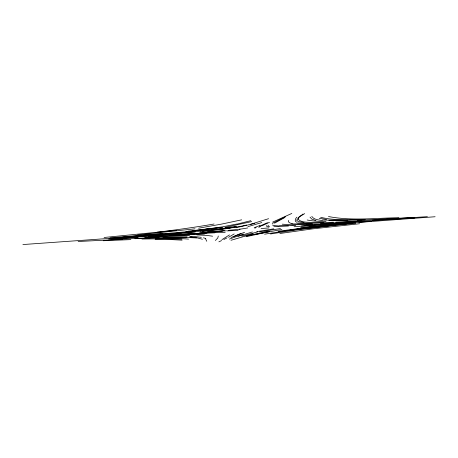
<?xml version="1.0" encoding="UTF-8"?>
<svg xmlns="http://www.w3.org/2000/svg" width="458" height="458" viewBox="0 0 458 458"><rect width="100%" height="100%" fill="white"/><g stroke="black" fill="none" stroke-linecap="round" stroke-linejoin="round"><path stroke-width="0.69" d="M267.987 225.141L268.331 225.971L269.579 226.498M266.287 225.525L266.728 226.378L268.394 226.876M288.397 220.401C287.767 222.622 290.733 223.349 292.33 223.67M296.95 217.184C295.347 218.386 294.162 221.323 296.704 222.244M215.415 240.49L217.773 237.977L218.3 236.019M258.781 227.38L261.724 225.599M229.487 234.897L221.987 239.608M303.001 214.006C301.301 215.787 297.173 217.058 297.631 220.029M274.514 223.195L284.865 217.481M227.025 237.897L223.807 239.54M234.193 233.952L228.49 237.296M272.212 223.464L285.569 216.703M256.165 227.494L255.329 227.947A46.539 4.46 -6 0 0 254.837 228.284M304.685 213.6L299.418 216.84L298.232 218.729L298.404 219.559C301.845 222.703 307.192 221.987 311.509 222.571A66.731 6.687 -6.6 0 0 326.903 222.502L333.55 222.199M262.182 225.725L269.493 222.29M272.67 222.078L291.826 213.445M221.615 240.565L218.878 241.83M259.36 226.2L267.455 222.72M240.937 233.362L231.095 237.496M233.929 236.534L244.589 232.275M259.692 225.582L254.207 227.695M229.418 239.087L243.33 234.067M268.594 218.695L250.515 224.294M237.994 236.368L252.387 231.96M261.844 222.548L247.921 226.641M230.981 240.273L253.142 233.826M241.721 236.105L257.682 231.908M254.883 223.355L236.076 227.735M237.255 224.054L250.818 220.687M246.061 236.156L268.308 231.187M251.671 221.592L225.221 227.363M246.644 236.591L269.413 231.605M236.797 224.025L222.806 226.784L200.335 229.962M241.664 219.834L221.266 224.162L198.6 228.193M253.95 234.616L281.916 229.481M256.761 231.656L273.752 228.817M259.56 231.874L280.485 228.559M264.592 234.181L298.965 228.737M235.435 226.447L218.827 228.994L200.135 231.095M270.518 233.958L299.286 229.498L333.023 225.496A95.98 7.517 -6.1 0 1 355.786 223.355M279.849 233.506L312.648 228.868L359.593 223.739M278.275 231.279L303.66 227.924A97.76 7.74 -6.1 0 1 315.871 226.533M222.811 227.46L185.45 232.029M230.408 227.918L202.178 231.301M217.63 227.769L192.2 230.935M288.769 230.454L333.934 225.221M194.988 228.828L137.583 234.971M209.964 228.611L187.975 231.158M300.5 228.605L346.466 223.933M176.702 230.294L104.121 237.479M240.055 229.223L228.45 230.322M211.436 230.511L226.618 228.685L241.492 226.166A53.792 5.748 -5.2 0 0 246.61 225.021M212.34 230.076L170.651 233.815M305.022 227.443L352.677 223.063M300.608 227.46L355.414 222.68M187.711 231.691L122.532 237.141M162.951 233.466L109.972 237.862M294.053 226.75L327.567 224.139M195.2 232.051L142.175 236.042M427.383 216.663L372.36 220.201M320.703 225.216L371.421 221.271M184.729 232.567L137.675 236.225M224.506 230.546L202.247 232.223M269.058 227.918L264.089 228.307A59.025 5.221 -5.6 0 0 261.071 228.559M301.456 226.017L343.958 222.931M358.923 222.411L435.1 216.743M137.211 236.402L22.9 244.555M414.879 217.916L320.548 223.67M355.362 221.941L305.967 225.29M207.085 232.074L226.412 230.798M131.503 237.296L177.727 234.278M110.452 238.881L138.368 237.107M108.689 239.065L137.114 237.296M199.705 232.75L222.262 231.473M169.334 235.206L206.048 233.305M148.781 236.591L204.52 234.032M177.309 234.427L207.485 232.807M413.442 217.453L357.709 220.395M78.118 241.503L122.063 239.288M111.46 239.608L157.678 237.336L187.099 236.809M183.337 234.193L214.865 232.819M227.191 230.878L238.126 230.431M312.648 224.202L292.336 224.855L282.248 224.18M144.688 237.261L189.56 235.441M365.221 219.748L345.767 220.384L328.907 220.338M398.849 217.716C375.468 218.042 351.595 221.054 328.483 216.531M103.205 240.742L130.885 239.608M295.696 225.468L279.317 225.886M134.95 238.698L159.075 237.822M288.46 226.023L273.838 226.269M312.104 223.842L291.815 223.922M363.755 219.502C349.408 219.456 334.661 220.79 320.617 217.269M141.969 239.024L164.393 238.778L182.003 239.191M164.943 237.336L182.942 237.324L196.425 237.925M347.708 220.212L322.226 220.092M155.102 239.345L168.744 239.465L182.084 240.158M163.014 237.65L186.206 237.742M196.906 234.914L206.358 235.36L212.604 236.196M278.916 226.092L274.588 225.725L272.476 225.027M297.471 222.989L309.373 223.252A106.582 11.078 -6.8 0 0 323.829 222.92M304.026 222.456L299.904 221.884L297.46 221.048A75.49 7.603 -6.6 0 1 296.778 219.737M189.515 236.826L197.415 237.925L202.447 239.265M322.163 220.556C318.625 219.851 313.948 219.771 311.778 216.416M326.537 219.468L319.18 218.283M203.438 237.816L205.802 238.504M315.871 220.573L311.738 219.061L310.037 217.138M205.573 238.813L206.753 241.274M236.614 226.739A84.095 9.355 -5.1 0 1 219.411 229.315M214.092 224.008A219.153 29.135 -3.9 0 1 157.146 232.2M155.88 238.326A126.5 10.379 -4.5 0 1 188.519 239.116M190.425 236.299A127.433 10.757 -4.5 0 1 201.285 237.37M210.062 232.67A55.258 5.004 -5.1 0 1 225.199 232.618M361.562 220.808A310.953 36.692 -8.2 0 1 335.834 222.107M326.039 221.603A124.026 12.721 -7.1 0 1 307.192 219.972M247.772 227.918A24.835 2.508 -5.5 0 1 239.563 229.218"/></g></svg>
